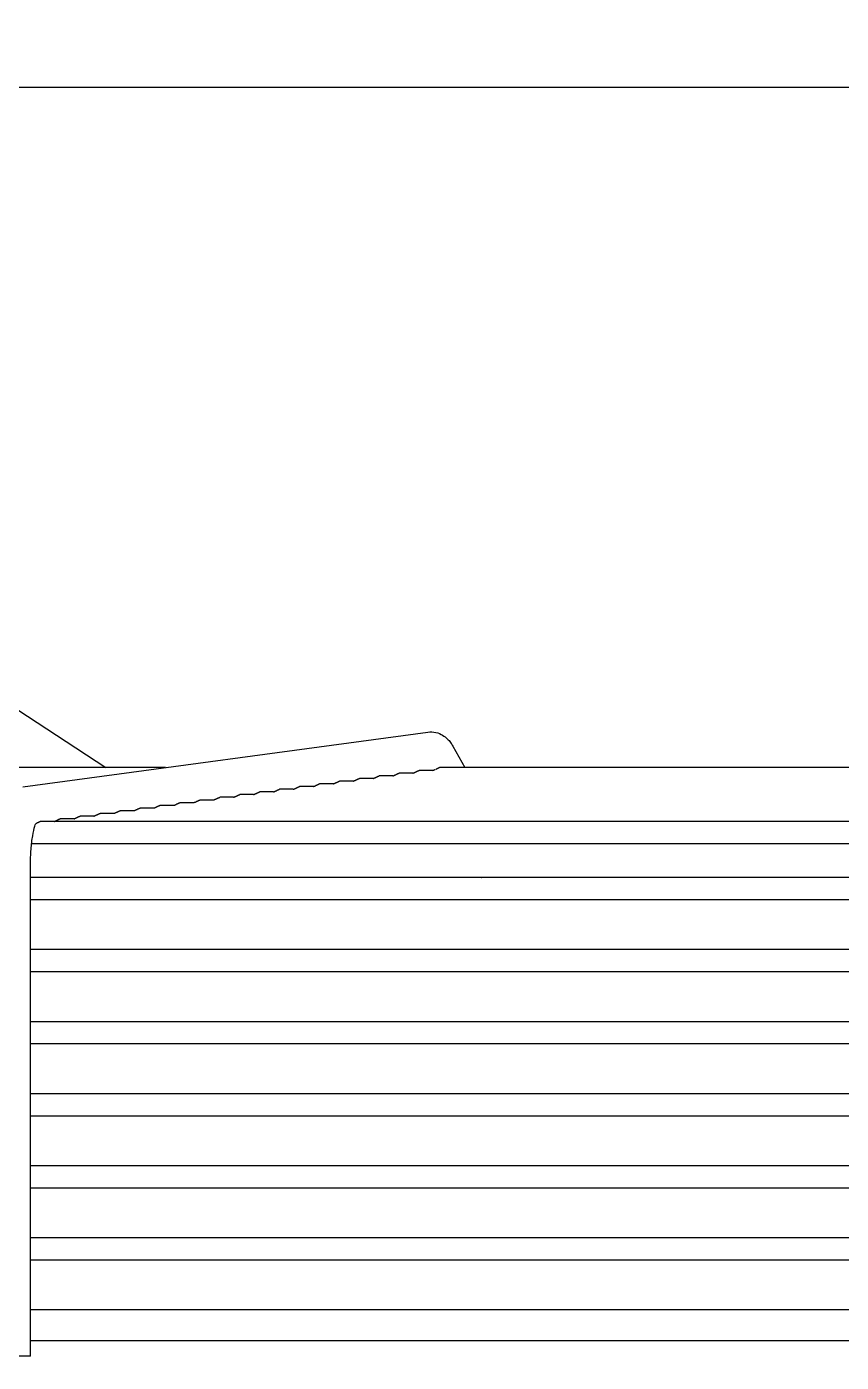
# Model space of a CAD drawing. Header units: millimetres. Extents: x 16200 to 32328, y 19251 to 29476.
# Drawn here: x 16544.98 to 16549.08, y 19604.17 to 19610.88 of the extents above; entities that cross this region are included whole.
import ezdxf

# ---------------------------------------------------------------- set-up
doc = ezdxf.new("R2010")
doc.units = ezdxf.units.MM
doc.header["$LTSCALE"] = 5
doc.layers.add('UNIT', color=6, linetype='Continuous')
doc.styles.add('SUBMITTAL', font='romans.shx', dxfattribs={"width": 0.75})
doc.dimstyles.new('SUBMITTAL', dxfattribs={"dimtxt": 0.09375, "dimasz": 0.09375, "dimexe": 0.03125, "dimexo": 0.0625, "dimgap": 0.0625, "dimtad": 0, "dimdec": 4, "dimzin": 4, "dimdsep": 46, "dimlunit": 4, "dimtxsty": 'SUBMITTAL', "dimcen": 0.09375, "dimclre": 6, "dimadec": 0, "dimazin": 0, "dimtfac": 1, "dimtdec": 0, "dimtofl": 0, "dimtmove": 0, "dimatfit": 3, "dimfxl": 0, "dimfrac": 2, "dimtolj": 1, "dimtzin": 4, "dimarcsym": 0})

msp = doc.modelspace()

# ---------------------------------------------------------------- linework, layer by layer
at = {"layer": 'UNIT'}
for p, q in [((16544.0197, 19610.5774), (16554.099, 19610.5774)), ((16544.4444, 19607.7721), (16545.3813, 19607.1581)), ((16544.9646, 19607.0615), (16547, 19607.3361)), ((16547.1249, 19607.2662), (16547.1849, 19607.1581)), ((16545.6807, 19607.1581), (16544.1751, 19607.1581)), ((16546.9246, 19607.1299), (16546.856, 19607.1299)), ((16547.0246, 19607.1434), (16546.9562, 19607.1434)), ((16551.0606, 19607.1581), (16547.0581, 19607.1581)), ((16546.4237, 19607.0624), (16546.3548, 19607.0624)), ((16546.5239, 19607.0759), (16546.4551, 19607.0759)), ((16546.6241, 19607.0894), (16546.5553, 19607.0894)), ((16546.7242, 19607.1029), (16546.6555, 19607.1029)), ((16546.8244, 19607.1164), (16546.7557, 19607.1164)), ((16545.9228, 19606.9949), (16545.8537, 19606.9949)), ((16546.023, 19607.0084), (16545.9539, 19607.0084)), ((16546.1231, 19607.0219), (16546.0542, 19607.0219)), ((16546.2233, 19607.0354), (16546.1544, 19607.0354)), ((16546.3235, 19607.0489), (16546.2546, 19607.0489)), ((16545.4219, 19606.9274), (16545.3526, 19606.9274)), ((16545.522, 19606.9409), (16545.4528, 19606.9409)), ((16545.6222, 19606.9544), (16545.553, 19606.9544)), ((16545.7224, 19606.9679), (16545.6533, 19606.9679)), ((16545.8226, 19606.9814), (16545.7535, 19606.9814)), ((16553.0668, 19606.8869), (16545.0519, 19606.8869)), ((16545.2215, 19606.9004), (16545.1521, 19606.9004)), ((16545.3217, 19606.9139), (16545.2524, 19606.9139)), ((16545.0083, 19606.7767), (16553.1105, 19606.7767)), ((16545.0024, 19604.1995), (16545.0024, 19606.6689)), ((16553.1163, 19606.605), (16545.0024, 19606.605)), ((16545.0314, 19606.6064), (16545.0335, 19606.605)), ((16545.781, 19606.6064), (16545.781, 19606.605)), ((16545.0024, 19606.4948), (16553.1163, 19606.4948)), ((16553.1163, 19606.2428), (16545.0024, 19606.2428)), ((16545.0024, 19606.1326), (16553.1163, 19606.1326)), ((16553.1163, 19605.8806), (16545.0024, 19605.8806)), ((16545.0024, 19605.7704), (16553.1163, 19605.7704)), ((16553.1163, 19605.5184), (16545.0024, 19605.5184)), ((16545.0024, 19605.4081), (16553.1163, 19605.4081)), ((16553.1163, 19605.1562), (16545.0024, 19605.1562)), ((16545.0024, 19605.0459), (16553.1163, 19605.0459)), ((16553.1163, 19604.794), (16545.0024, 19604.794)), ((16545.0024, 19604.6837), (16553.1163, 19604.6837)), ((16553.1163, 19604.4318), (16545.0024, 19604.4318)), ((16545.0024, 19604.2782), (16553.1163, 19604.2782)), ((16545.0024, 19604.1995), (16544.8056, 19604.1995))]:
    msp.add_line(p, q, dxfattribs=at)
for start_param, end_param in [(0.23649, 0.259134), (1.752338, 1.774981)]:
    msp.add_ellipse((16547.343, 19606.6705), major_axis=(-0.0861, -0.0478), ratio=0.875426, start_param=start_param, end_param=end_param, dxfattribs=at)
for points, knots in [([(16547, 19607.3361), (16547.0133, 19607.3379), (16547.0274, 19607.3372), (16547.053, 19607.3314), (16547.0645, 19607.3265), (16547.0835, 19607.3152), (16547.0911, 19607.3089), (16547.1039, 19607.2964), (16547.109, 19607.2903), (16547.1178, 19607.2782), (16547.1215, 19607.2722), (16547.1248, 19607.2663), (16547.1249, 19607.2662), (16547.1249, 19607.2662)], [3.1066861, 3.1066861, 3.1066861, 3.1066861, 3.1999885, 3.1999885, 3.2942363, 3.2942363, 3.388484, 3.388484, 3.4827318, 3.4827318, 3.5769796, 3.5769796, 3.577925, 3.577925, 3.577925, 3.577925]), ([(16546.8244, 19607.1164), (16546.8257, 19607.1168), (16546.827, 19607.1173), (16546.8281, 19607.1178), (16546.8294, 19607.1183), (16546.8307, 19607.1188), (16546.8318, 19607.1193), (16546.833, 19607.1198), (16546.8341, 19607.1203), (16546.8352, 19607.1207), (16546.8363, 19607.1212), (16546.8373, 19607.1217), (16546.8383, 19607.1222), (16546.8393, 19607.1226), (16546.8402, 19607.1231), (16546.8411, 19607.1235), (16546.842, 19607.1239), (16546.8429, 19607.1244), (16546.8437, 19607.1248), (16546.8445, 19607.1252), (16546.8452, 19607.1255), (16546.846, 19607.1259), (16546.8467, 19607.1262), (16546.8474, 19607.1266), (16546.848, 19607.1269), (16546.8487, 19607.1272), (16546.8493, 19607.1275), (16546.8499, 19607.1278), (16546.8505, 19607.128), (16546.851, 19607.1283), (16546.8515, 19607.1285), (16546.852, 19607.1287), (16546.8525, 19607.1289), (16546.8529, 19607.1291), (16546.8534, 19607.1292), (16546.8538, 19607.1294), (16546.8541, 19607.1295), (16546.8545, 19607.1296), (16546.8548, 19607.1297), (16546.8551, 19607.1298), (16546.8554, 19607.1298), (16546.8556, 19607.1298), (16546.8559, 19607.1299), (16546.8559, 19607.1299), (16546.8559, 19607.1299), (16546.856, 19607.1299)], [0.1723275, 0.1723275, 0.1723275, 0.1723275, 0.195122, 0.195122, 0.195122, 0.2195122, 0.2195122, 0.2195122, 0.2439024, 0.2439024, 0.2439024, 0.2682927, 0.2682927, 0.2682927, 0.2926829, 0.2926829, 0.2926829, 0.3170732, 0.3170732, 0.3170732, 0.3414634, 0.3414634, 0.3414634, 0.3658537, 0.3658537, 0.3658537, 0.3902439, 0.3902439, 0.3902439, 0.4146341, 0.4146341, 0.4146341, 0.4390244, 0.4390244, 0.4390244, 0.4634146, 0.4634146, 0.4634146, 0.4878049, 0.4878049, 0.4878049, 0.5121951, 0.5121951, 0.5121951, 0.5157454, 0.5157454, 0.5157454, 0.5157454]), ([(16546.9246, 19607.1299), (16546.9259, 19607.1303), (16546.9272, 19607.1308), (16546.9284, 19607.1313), (16546.9297, 19607.1318), (16546.9309, 19607.1323), (16546.9321, 19607.1328), (16546.9332, 19607.1333), (16546.9344, 19607.1338), (16546.9354, 19607.1343), (16546.9365, 19607.1347), (16546.9376, 19607.1352), (16546.9385, 19607.1357), (16546.9395, 19607.1361), (16546.9405, 19607.1366), (16546.9413, 19607.137), (16546.9422, 19607.1374), (16546.9431, 19607.1379), (16546.9439, 19607.1383), (16546.9447, 19607.1387), (16546.9455, 19607.139), (16546.9462, 19607.1394), (16546.9469, 19607.1397), (16546.9476, 19607.1401), (16546.9483, 19607.1404), (16546.9489, 19607.1407), (16546.9495, 19607.141), (16546.9501, 19607.1413), (16546.9507, 19607.1415), (16546.9512, 19607.1418), (16546.9517, 19607.142), (16546.9522, 19607.1422), (16546.9527, 19607.1424), (16546.9531, 19607.1426), (16546.9536, 19607.1427), (16546.954, 19607.1429), (16546.9543, 19607.143), (16546.9547, 19607.1431), (16546.955, 19607.1432), (16546.9553, 19607.1432), (16546.9556, 19607.1433), (16546.9559, 19607.1433), (16546.9561, 19607.1434), (16546.9561, 19607.1434), (16546.9562, 19607.1434), (16546.9562, 19607.1434)], [0.1719755, 0.1719755, 0.1719755, 0.1719755, 0.195122, 0.195122, 0.195122, 0.2195122, 0.2195122, 0.2195122, 0.2439024, 0.2439024, 0.2439024, 0.2682927, 0.2682927, 0.2682927, 0.2926829, 0.2926829, 0.2926829, 0.3170732, 0.3170732, 0.3170732, 0.3414634, 0.3414634, 0.3414634, 0.3658537, 0.3658537, 0.3658537, 0.3902439, 0.3902439, 0.3902439, 0.4146341, 0.4146341, 0.4146341, 0.4390244, 0.4390244, 0.4390244, 0.4634146, 0.4634146, 0.4634146, 0.4878049, 0.4878049, 0.4878049, 0.5121951, 0.5121951, 0.5121951, 0.5157586, 0.5157586, 0.5157586, 0.5157586]), ([(16547.0246, 19607.1434), (16547.0249, 19607.1435), (16547.0252, 19607.1436), (16547.0255, 19607.1437), (16547.0269, 19607.1442), (16547.0282, 19607.1447), (16547.0296, 19607.1453), (16547.0309, 19607.1458), (16547.0321, 19607.1463), (16547.0333, 19607.1469), (16547.0345, 19607.1474), (16547.0357, 19607.1479), (16547.0368, 19607.1484)], [0.16559879, 0.16559879, 0.16559879, 0.16559879, 0.17073171, 0.17073171, 0.17073171, 0.19512195, 0.19512195, 0.19512195, 0.2195122, 0.2195122, 0.2195122, 0.24390244, 0.24390244, 0.24390244, 0.24390244]), ([(16547.04, 19607.15), (16547.041, 19607.1504), (16547.0419, 19607.1509), (16547.0428, 19607.1514), (16547.0438, 19607.1518), (16547.0446, 19607.1523), (16547.0455, 19607.1527), (16547.0463, 19607.1531), (16547.0471, 19607.1535), (16547.0478, 19607.1539), (16547.0486, 19607.1543), (16547.0493, 19607.1546), (16547.05, 19607.155), (16547.0506, 19607.1553), (16547.0513, 19607.1556), (16547.0518, 19607.1559), (16547.0524, 19607.1562), (16547.053, 19607.1564), (16547.0535, 19607.1567), (16547.054, 19607.1569), (16547.0545, 19607.1571), (16547.055, 19607.1573), (16547.0554, 19607.1575), (16547.0558, 19607.1576), (16547.0562, 19607.1577), (16547.0566, 19607.1579), (16547.0569, 19607.1579), (16547.0572, 19607.158), (16547.0575, 19607.1581), (16547.0578, 19607.1581), (16547.058, 19607.1581), (16547.058, 19607.1581), (16547.0581, 19607.1581), (16547.0581, 19607.1581)], [0.2682927, 0.2682927, 0.2682927, 0.2682927, 0.2926829, 0.2926829, 0.2926829, 0.3170732, 0.3170732, 0.3170732, 0.3414634, 0.3414634, 0.3414634, 0.3658537, 0.3658537, 0.3658537, 0.3902439, 0.3902439, 0.3902439, 0.4146341, 0.4146341, 0.4146341, 0.4390244, 0.4390244, 0.4390244, 0.4634146, 0.4634146, 0.4634146, 0.4878049, 0.4878049, 0.4878049, 0.5121951, 0.5121951, 0.5121951, 0.5152045, 0.5152045, 0.5152045, 0.5152045]), ([(16546.3235, 19607.0489), (16546.3247, 19607.0493), (16546.3258, 19607.0498), (16546.3269, 19607.0502), (16546.3282, 19607.0507), (16546.3295, 19607.0512), (16546.3306, 19607.0517), (16546.3318, 19607.0522), (16546.3329, 19607.0527), (16546.334, 19607.0532), (16546.3351, 19607.0537), (16546.3361, 19607.0542), (16546.3371, 19607.0546), (16546.3381, 19607.0551), (16546.3391, 19607.0555), (16546.34, 19607.056), (16546.3408, 19607.0564), (16546.3417, 19607.0568), (16546.3425, 19607.0572), (16546.3433, 19607.0576), (16546.3441, 19607.058), (16546.3448, 19607.0584), (16546.3456, 19607.0587), (16546.3462, 19607.0591), (16546.3469, 19607.0594), (16546.3476, 19607.0597), (16546.3482, 19607.06), (16546.3487, 19607.0603), (16546.3493, 19607.0605), (16546.3499, 19607.0608), (16546.3504, 19607.061), (16546.3509, 19607.0612), (16546.3514, 19607.0614), (16546.3518, 19607.0616), (16546.3522, 19607.0618), (16546.3526, 19607.0619), (16546.353, 19607.062), (16546.3534, 19607.0621), (16546.3537, 19607.0622), (16546.354, 19607.0623), (16546.3543, 19607.0623), (16546.3545, 19607.0624), (16546.3547, 19607.0624), (16546.3548, 19607.0624), (16546.3548, 19607.0624), (16546.3548, 19607.0624)], [0.1740907, 0.1740907, 0.1740907, 0.1740907, 0.195122, 0.195122, 0.195122, 0.2195122, 0.2195122, 0.2195122, 0.2439024, 0.2439024, 0.2439024, 0.2682927, 0.2682927, 0.2682927, 0.2926829, 0.2926829, 0.2926829, 0.3170732, 0.3170732, 0.3170732, 0.3414634, 0.3414634, 0.3414634, 0.3658537, 0.3658537, 0.3658537, 0.3902439, 0.3902439, 0.3902439, 0.4146341, 0.4146341, 0.4146341, 0.4390244, 0.4390244, 0.4390244, 0.4634146, 0.4634146, 0.4634146, 0.4878049, 0.4878049, 0.4878049, 0.5121951, 0.5121951, 0.5121951, 0.5156779, 0.5156779, 0.5156779, 0.5156779]), ([(16546.4237, 19607.0624), (16546.4249, 19607.0628), (16546.4261, 19607.0633), (16546.4272, 19607.0637), (16546.4285, 19607.0642), (16546.4297, 19607.0647), (16546.4309, 19607.0652), (16546.4321, 19607.0657), (16546.4332, 19607.0662), (16546.4343, 19607.0667), (16546.4353, 19607.0672), (16546.4364, 19607.0677), (16546.4374, 19607.0681), (16546.4383, 19607.0686), (16546.4393, 19607.0691), (16546.4402, 19607.0695), (16546.4411, 19607.0699), (16546.4419, 19607.0703), (16546.4427, 19607.0707), (16546.4436, 19607.0711), (16546.4443, 19607.0715), (16546.4451, 19607.0719), (16546.4458, 19607.0722), (16546.4465, 19607.0726), (16546.4471, 19607.0729), (16546.4478, 19607.0732), (16546.4484, 19607.0735), (16546.449, 19607.0738), (16546.4496, 19607.074), (16546.4501, 19607.0743), (16546.4506, 19607.0745), (16546.4511, 19607.0747), (16546.4516, 19607.0749), (16546.452, 19607.0751), (16546.4524, 19607.0752), (16546.4528, 19607.0754), (16546.4532, 19607.0755), (16546.4536, 19607.0756), (16546.4539, 19607.0757), (16546.4542, 19607.0758), (16546.4545, 19607.0758), (16546.4547, 19607.0759), (16546.455, 19607.0759), (16546.455, 19607.0759), (16546.455, 19607.0759), (16546.4551, 19607.0759)], [0.1737382, 0.1737382, 0.1737382, 0.1737382, 0.195122, 0.195122, 0.195122, 0.2195122, 0.2195122, 0.2195122, 0.2439024, 0.2439024, 0.2439024, 0.2682927, 0.2682927, 0.2682927, 0.2926829, 0.2926829, 0.2926829, 0.3170732, 0.3170732, 0.3170732, 0.3414634, 0.3414634, 0.3414634, 0.3658537, 0.3658537, 0.3658537, 0.3902439, 0.3902439, 0.3902439, 0.4146341, 0.4146341, 0.4146341, 0.4390244, 0.4390244, 0.4390244, 0.4634146, 0.4634146, 0.4634146, 0.4878049, 0.4878049, 0.4878049, 0.5121951, 0.5121951, 0.5121951, 0.5156915, 0.5156915, 0.5156915, 0.5156915]), ([(16546.5239, 19607.0759), (16546.5251, 19607.0763), (16546.5263, 19607.0768), (16546.5274, 19607.0772), (16546.5287, 19607.0777), (16546.5299, 19607.0782), (16546.5311, 19607.0787), (16546.5323, 19607.0792), (16546.5334, 19607.0797), (16546.5345, 19607.0802), (16546.5356, 19607.0807), (16546.5366, 19607.0812), (16546.5376, 19607.0816), (16546.5386, 19607.0821), (16546.5395, 19607.0826), (16546.5404, 19607.083), (16546.5413, 19607.0834), (16546.5422, 19607.0838), (16546.543, 19607.0842), (16546.5438, 19607.0846), (16546.5446, 19607.085), (16546.5453, 19607.0854), (16546.546, 19607.0857), (16546.5467, 19607.0861), (16546.5474, 19607.0864), (16546.548, 19607.0867), (16546.5486, 19607.087), (16546.5492, 19607.0873), (16546.5498, 19607.0875), (16546.5503, 19607.0878), (16546.5508, 19607.088), (16546.5513, 19607.0882), (16546.5518, 19607.0884), (16546.5522, 19607.0886), (16546.5527, 19607.0887), (16546.5531, 19607.0889), (16546.5534, 19607.089), (16546.5538, 19607.0891), (16546.5541, 19607.0892), (16546.5544, 19607.0893), (16546.5547, 19607.0893), (16546.555, 19607.0894), (16546.5552, 19607.0894), (16546.5552, 19607.0894), (16546.5553, 19607.0894), (16546.5553, 19607.0894)], [0.1733855, 0.1733855, 0.1733855, 0.1733855, 0.195122, 0.195122, 0.195122, 0.2195122, 0.2195122, 0.2195122, 0.2439024, 0.2439024, 0.2439024, 0.2682927, 0.2682927, 0.2682927, 0.2926829, 0.2926829, 0.2926829, 0.3170732, 0.3170732, 0.3170732, 0.3414634, 0.3414634, 0.3414634, 0.3658537, 0.3658537, 0.3658537, 0.3902439, 0.3902439, 0.3902439, 0.4146341, 0.4146341, 0.4146341, 0.4390244, 0.4390244, 0.4390244, 0.4634146, 0.4634146, 0.4634146, 0.4878049, 0.4878049, 0.4878049, 0.5121951, 0.5121951, 0.5121951, 0.5157051, 0.5157051, 0.5157051, 0.5157051]), ([(16546.6241, 19607.0894), (16546.6253, 19607.0898), (16546.6265, 19607.0903), (16546.6277, 19607.0907), (16546.6289, 19607.0912), (16546.6302, 19607.0917), (16546.6314, 19607.0922), (16546.6325, 19607.0927), (16546.6337, 19607.0932), (16546.6347, 19607.0937), (16546.6358, 19607.0942), (16546.6368, 19607.0947), (16546.6378, 19607.0952), (16546.6388, 19607.0956), (16546.6398, 19607.0961), (16546.6406, 19607.0965), (16546.6415, 19607.0969), (16546.6424, 19607.0974), (16546.6432, 19607.0978), (16546.644, 19607.0981), (16546.6448, 19607.0985), (16546.6455, 19607.0989), (16546.6462, 19607.0992), (16546.6469, 19607.0996), (16546.6476, 19607.0999), (16546.6482, 19607.1002), (16546.6489, 19607.1005), (16546.6494, 19607.1008), (16546.65, 19607.101), (16546.6506, 19607.1013), (16546.6511, 19607.1015), (16546.6516, 19607.1017), (16546.652, 19607.1019), (16546.6525, 19607.1021), (16546.6529, 19607.1022), (16546.6533, 19607.1024), (16546.6537, 19607.1025), (16546.654, 19607.1026), (16546.6544, 19607.1027), (16546.6546, 19607.1028), (16546.6549, 19607.1028), (16546.6552, 19607.1029), (16546.6554, 19607.1029), (16546.6554, 19607.1029), (16546.6555, 19607.1029), (16546.6555, 19607.1029)], [0.1730327, 0.1730327, 0.1730327, 0.1730327, 0.195122, 0.195122, 0.195122, 0.2195122, 0.2195122, 0.2195122, 0.2439024, 0.2439024, 0.2439024, 0.2682927, 0.2682927, 0.2682927, 0.2926829, 0.2926829, 0.2926829, 0.3170732, 0.3170732, 0.3170732, 0.3414634, 0.3414634, 0.3414634, 0.3658537, 0.3658537, 0.3658537, 0.3902439, 0.3902439, 0.3902439, 0.4146341, 0.4146341, 0.4146341, 0.4390244, 0.4390244, 0.4390244, 0.4634146, 0.4634146, 0.4634146, 0.4878049, 0.4878049, 0.4878049, 0.5121951, 0.5121951, 0.5121951, 0.5157186, 0.5157186, 0.5157186, 0.5157186]), ([(16546.7242, 19607.1029), (16546.7255, 19607.1033), (16546.7267, 19607.1038), (16546.7279, 19607.1042), (16546.7292, 19607.1048), (16546.7304, 19607.1053), (16546.7316, 19607.1058), (16546.7328, 19607.1063), (16546.7339, 19607.1068), (16546.735, 19607.1072), (16546.7361, 19607.1077), (16546.7371, 19607.1082), (16546.7381, 19607.1087), (16546.7391, 19607.1091), (16546.74, 19607.1096), (16546.7409, 19607.11), (16546.7418, 19607.1104), (16546.7426, 19607.1109), (16546.7434, 19607.1113), (16546.7442, 19607.1117), (16546.745, 19607.112), (16546.7457, 19607.1124), (16546.7465, 19607.1127), (16546.7472, 19607.1131), (16546.7478, 19607.1134), (16546.7485, 19607.1137), (16546.7491, 19607.114), (16546.7497, 19607.1143), (16546.7502, 19607.1145), (16546.7508, 19607.1148), (16546.7513, 19607.115), (16546.7518, 19607.1152), (16546.7523, 19607.1154), (16546.7527, 19607.1156), (16546.7531, 19607.1157), (16546.7535, 19607.1159), (16546.7539, 19607.116), (16546.7543, 19607.1161), (16546.7546, 19607.1162), (16546.7549, 19607.1163), (16546.7552, 19607.1163), (16546.7554, 19607.1164), (16546.7556, 19607.1164), (16546.7557, 19607.1164), (16546.7557, 19607.1164), (16546.7557, 19607.1164)], [0.17268, 0.17268, 0.17268, 0.17268, 0.195122, 0.195122, 0.195122, 0.2195122, 0.2195122, 0.2195122, 0.2439024, 0.2439024, 0.2439024, 0.2682927, 0.2682927, 0.2682927, 0.2926829, 0.2926829, 0.2926829, 0.3170732, 0.3170732, 0.3170732, 0.3414634, 0.3414634, 0.3414634, 0.3658537, 0.3658537, 0.3658537, 0.3902439, 0.3902439, 0.3902439, 0.4146341, 0.4146341, 0.4146341, 0.4390244, 0.4390244, 0.4390244, 0.4634146, 0.4634146, 0.4634146, 0.4878049, 0.4878049, 0.4878049, 0.5121951, 0.5121951, 0.5121951, 0.515732, 0.515732, 0.515732, 0.515732]), ([(16545.8226, 19606.9814), (16545.8237, 19606.9818), (16545.8247, 19606.9822), (16545.8257, 19606.9826), (16545.827, 19606.9831), (16545.8283, 19606.9836), (16545.8294, 19606.9841), (16545.8306, 19606.9847), (16545.8318, 19606.9852), (16545.8328, 19606.9856), (16545.8339, 19606.9861), (16545.835, 19606.9866), (16545.836, 19606.9871), (16545.8369, 19606.9876), (16545.8379, 19606.988), (16545.8388, 19606.9885), (16545.8397, 19606.9889), (16545.8405, 19606.9893), (16545.8414, 19606.9897), (16545.8422, 19606.9901), (16545.8429, 19606.9905), (16545.8437, 19606.9909), (16545.8444, 19606.9912), (16545.8451, 19606.9916), (16545.8458, 19606.9919), (16545.8464, 19606.9922), (16545.847, 19606.9925), (16545.8476, 19606.9928), (16545.8482, 19606.993), (16545.8487, 19606.9933), (16545.8492, 19606.9935), (16545.8497, 19606.9937), (16545.8502, 19606.9939), (16545.8507, 19606.9941), (16545.8511, 19606.9943), (16545.8515, 19606.9944), (16545.8519, 19606.9945), (16545.8522, 19606.9946), (16545.8526, 19606.9947), (16545.8528, 19606.9948), (16545.8531, 19606.9949), (16545.8534, 19606.9949), (16545.8536, 19606.9949), (16545.8537, 19606.9949), (16545.8537, 19606.9949), (16545.8537, 19606.9949)], [0.1758462, 0.1758462, 0.1758462, 0.1758462, 0.195122, 0.195122, 0.195122, 0.2195122, 0.2195122, 0.2195122, 0.2439024, 0.2439024, 0.2439024, 0.2682927, 0.2682927, 0.2682927, 0.2926829, 0.2926829, 0.2926829, 0.3170732, 0.3170732, 0.3170732, 0.3414634, 0.3414634, 0.3414634, 0.3658537, 0.3658537, 0.3658537, 0.3902439, 0.3902439, 0.3902439, 0.4146341, 0.4146341, 0.4146341, 0.4390244, 0.4390244, 0.4390244, 0.4634146, 0.4634146, 0.4634146, 0.4878049, 0.4878049, 0.4878049, 0.5121951, 0.5121951, 0.5121951, 0.5156093, 0.5156093, 0.5156093, 0.5156093]), ([(16545.9228, 19606.9949), (16545.9239, 19606.9953), (16545.9249, 19606.9957), (16545.926, 19606.9961), (16545.9273, 19606.9966), (16545.9285, 19606.9972), (16545.9297, 19606.9977), (16545.9309, 19606.9982), (16545.932, 19606.9987), (16545.9331, 19606.9992), (16545.9342, 19606.9996), (16545.9352, 19607.0001), (16545.9362, 19607.0006), (16545.9372, 19607.0011), (16545.9381, 19607.0015), (16545.939, 19607.002), (16545.9399, 19607.0024), (16545.9408, 19607.0028), (16545.9416, 19607.0032), (16545.9424, 19607.0036), (16545.9432, 19607.004), (16545.9439, 19607.0044), (16545.9446, 19607.0047), (16545.9453, 19607.0051), (16545.946, 19607.0054), (16545.9466, 19607.0057), (16545.9473, 19607.006), (16545.9478, 19607.0063), (16545.9484, 19607.0065), (16545.949, 19607.0068), (16545.9495, 19607.007), (16545.95, 19607.0072), (16545.9504, 19607.0074), (16545.9509, 19607.0076), (16545.9513, 19607.0078), (16545.9517, 19607.0079), (16545.9521, 19607.008), (16545.9525, 19607.0081), (16545.9528, 19607.0082), (16545.9531, 19607.0083), (16545.9534, 19607.0084), (16545.9536, 19607.0084), (16545.9538, 19607.0084), (16545.9539, 19607.0084), (16545.9539, 19607.0084), (16545.9539, 19607.0084)], [0.1754963, 0.1754963, 0.1754963, 0.1754963, 0.195122, 0.195122, 0.195122, 0.2195122, 0.2195122, 0.2195122, 0.2439024, 0.2439024, 0.2439024, 0.2682927, 0.2682927, 0.2682927, 0.2926829, 0.2926829, 0.2926829, 0.3170732, 0.3170732, 0.3170732, 0.3414634, 0.3414634, 0.3414634, 0.3658537, 0.3658537, 0.3658537, 0.3902439, 0.3902439, 0.3902439, 0.4146341, 0.4146341, 0.4146341, 0.4390244, 0.4390244, 0.4390244, 0.4634146, 0.4634146, 0.4634146, 0.4878049, 0.4878049, 0.4878049, 0.5121951, 0.5121951, 0.5121951, 0.5156231, 0.5156231, 0.5156231, 0.5156231]), ([(16546.023, 19607.0084), (16546.0241, 19607.0088), (16546.0252, 19607.0092), (16546.0262, 19607.0096), (16546.0275, 19607.0102), (16546.0287, 19607.0107), (16546.0299, 19607.0112), (16546.0311, 19607.0117), (16546.0322, 19607.0122), (16546.0333, 19607.0127), (16546.0344, 19607.0132), (16546.0354, 19607.0136), (16546.0364, 19607.0141), (16546.0374, 19607.0146), (16546.0384, 19607.015), (16546.0392, 19607.0155), (16546.0401, 19607.0159), (16546.041, 19607.0163), (16546.0418, 19607.0167), (16546.0426, 19607.0171), (16546.0434, 19607.0175), (16546.0441, 19607.0179), (16546.0449, 19607.0182), (16546.0456, 19607.0186), (16546.0462, 19607.0189), (16546.0469, 19607.0192), (16546.0475, 19607.0195), (16546.0481, 19607.0198), (16546.0486, 19607.02), (16546.0492, 19607.0203), (16546.0497, 19607.0205), (16546.0502, 19607.0207), (16546.0507, 19607.0209), (16546.0511, 19607.0211), (16546.0515, 19607.0213), (16546.0519, 19607.0214), (16546.0523, 19607.0215), (16546.0527, 19607.0216), (16546.053, 19607.0217), (16546.0533, 19607.0218), (16546.0536, 19607.0218), (16546.0539, 19607.0219), (16546.0541, 19607.0219), (16546.0541, 19607.0219), (16546.0541, 19607.0219), (16546.0542, 19607.0219)], [0.1751457, 0.1751457, 0.1751457, 0.1751457, 0.195122, 0.195122, 0.195122, 0.2195122, 0.2195122, 0.2195122, 0.2439024, 0.2439024, 0.2439024, 0.2682927, 0.2682927, 0.2682927, 0.2926829, 0.2926829, 0.2926829, 0.3170732, 0.3170732, 0.3170732, 0.3414634, 0.3414634, 0.3414634, 0.3658537, 0.3658537, 0.3658537, 0.3902439, 0.3902439, 0.3902439, 0.4146341, 0.4146341, 0.4146341, 0.4390244, 0.4390244, 0.4390244, 0.4634146, 0.4634146, 0.4634146, 0.4878049, 0.4878049, 0.4878049, 0.5121951, 0.5121951, 0.5121951, 0.5156368, 0.5156368, 0.5156368, 0.5156368]), ([(16546.1231, 19607.0219), (16546.1243, 19607.0223), (16546.1254, 19607.0227), (16546.1265, 19607.0232), (16546.1277, 19607.0237), (16546.129, 19607.0242), (16546.1302, 19607.0247), (16546.1313, 19607.0252), (16546.1325, 19607.0257), (16546.1336, 19607.0262), (16546.1346, 19607.0267), (16546.1357, 19607.0271), (16546.1367, 19607.0276), (16546.1376, 19607.0281), (16546.1386, 19607.0285), (16546.1395, 19607.029), (16546.1404, 19607.0294), (16546.1412, 19607.0298), (16546.142, 19607.0302), (16546.1429, 19607.0306), (16546.1436, 19607.031), (16546.1444, 19607.0314), (16546.1451, 19607.0317), (16546.1458, 19607.0321), (16546.1464, 19607.0324), (16546.1471, 19607.0327), (16546.1477, 19607.033), (16546.1483, 19607.0333), (16546.1489, 19607.0335), (16546.1494, 19607.0338), (16546.1499, 19607.034), (16546.1504, 19607.0342), (16546.1509, 19607.0344), (16546.1513, 19607.0346), (16546.1518, 19607.0348), (16546.1522, 19607.0349), (16546.1525, 19607.035), (16546.1529, 19607.0351), (16546.1532, 19607.0352), (16546.1535, 19607.0353), (16546.1538, 19607.0353), (16546.1541, 19607.0354), (16546.1543, 19607.0354), (16546.1543, 19607.0354), (16546.1544, 19607.0354), (16546.1544, 19607.0354)], [0.1747945, 0.1747945, 0.1747945, 0.1747945, 0.195122, 0.195122, 0.195122, 0.2195122, 0.2195122, 0.2195122, 0.2439024, 0.2439024, 0.2439024, 0.2682927, 0.2682927, 0.2682927, 0.2926829, 0.2926829, 0.2926829, 0.3170732, 0.3170732, 0.3170732, 0.3414634, 0.3414634, 0.3414634, 0.3658537, 0.3658537, 0.3658537, 0.3902439, 0.3902439, 0.3902439, 0.4146341, 0.4146341, 0.4146341, 0.4390244, 0.4390244, 0.4390244, 0.4634146, 0.4634146, 0.4634146, 0.4878049, 0.4878049, 0.4878049, 0.5121951, 0.5121951, 0.5121951, 0.5156505, 0.5156505, 0.5156505, 0.5156505]), ([(16546.2233, 19607.0354), (16546.2245, 19607.0358), (16546.2256, 19607.0362), (16546.2267, 19607.0367), (16546.228, 19607.0372), (16546.2292, 19607.0377), (16546.2304, 19607.0382), (16546.2316, 19607.0387), (16546.2327, 19607.0392), (16546.2338, 19607.0397), (16546.2349, 19607.0402), (16546.2359, 19607.0407), (16546.2369, 19607.0411), (16546.2379, 19607.0416), (16546.2388, 19607.042), (16546.2397, 19607.0425), (16546.2406, 19607.0429), (16546.2415, 19607.0433), (16546.2423, 19607.0437), (16546.2431, 19607.0441), (16546.2439, 19607.0445), (16546.2446, 19607.0449), (16546.2453, 19607.0452), (16546.246, 19607.0456), (16546.2467, 19607.0459), (16546.2473, 19607.0462), (16546.2479, 19607.0465), (16546.2485, 19607.0468), (16546.2491, 19607.047), (16546.2496, 19607.0473), (16546.2501, 19607.0475), (16546.2507, 19607.0477), (16546.2511, 19607.0479), (16546.2516, 19607.0481), (16546.252, 19607.0483), (16546.2524, 19607.0484), (16546.2528, 19607.0485), (16546.2531, 19607.0486), (16546.2535, 19607.0487), (16546.2537, 19607.0488), (16546.254, 19607.0488), (16546.2543, 19607.0489), (16546.2545, 19607.0489), (16546.2546, 19607.0489), (16546.2546, 19607.0489), (16546.2546, 19607.0489)], [0.1744428, 0.1744428, 0.1744428, 0.1744428, 0.195122, 0.195122, 0.195122, 0.2195122, 0.2195122, 0.2195122, 0.2439024, 0.2439024, 0.2439024, 0.2682927, 0.2682927, 0.2682927, 0.2926829, 0.2926829, 0.2926829, 0.3170732, 0.3170732, 0.3170732, 0.3414634, 0.3414634, 0.3414634, 0.3658537, 0.3658537, 0.3658537, 0.3902439, 0.3902439, 0.3902439, 0.4146341, 0.4146341, 0.4146341, 0.4390244, 0.4390244, 0.4390244, 0.4634146, 0.4634146, 0.4634146, 0.4878049, 0.4878049, 0.4878049, 0.5121951, 0.5121951, 0.5121951, 0.5156642, 0.5156642, 0.5156642, 0.5156642]), ([(16545.3217, 19606.9139), (16545.3226, 19606.9143), (16545.3236, 19606.9147), (16545.3245, 19606.915), (16545.3258, 19606.9156), (16545.3271, 19606.9161), (16545.3283, 19606.9166), (16545.3294, 19606.9171), (16545.3306, 19606.9176), (16545.3317, 19606.9181), (16545.3327, 19606.9186), (16545.3338, 19606.9191), (16545.3348, 19606.9196), (16545.3358, 19606.92), (16545.3367, 19606.9205), (16545.3376, 19606.9209), (16545.3385, 19606.9214), (16545.3394, 19606.9218), (16545.3402, 19606.9222), (16545.341, 19606.9226), (16545.3418, 19606.923), (16545.3425, 19606.9234), (16545.3432, 19606.9237), (16545.3439, 19606.9241), (16545.3446, 19606.9244), (16545.3453, 19606.9247), (16545.3459, 19606.925), (16545.3465, 19606.9253), (16545.347, 19606.9256), (16545.3476, 19606.9258), (16545.3481, 19606.926), (16545.3486, 19606.9262), (16545.3491, 19606.9264), (16545.3495, 19606.9266), (16545.35, 19606.9268), (16545.3504, 19606.9269), (16545.3507, 19606.927), (16545.3511, 19606.9272), (16545.3514, 19606.9273), (16545.3517, 19606.9273), (16545.352, 19606.9274), (16545.3523, 19606.9274), (16545.3525, 19606.9274), (16545.3525, 19606.9274), (16545.3526, 19606.9274), (16545.3526, 19606.9274)], [0.1775844, 0.1775844, 0.1775844, 0.1775844, 0.195122, 0.195122, 0.195122, 0.2195122, 0.2195122, 0.2195122, 0.2439024, 0.2439024, 0.2439024, 0.2682927, 0.2682927, 0.2682927, 0.2926829, 0.2926829, 0.2926829, 0.3170732, 0.3170732, 0.3170732, 0.3414634, 0.3414634, 0.3414634, 0.3658537, 0.3658537, 0.3658537, 0.3902439, 0.3902439, 0.3902439, 0.4146341, 0.4146341, 0.4146341, 0.4390244, 0.4390244, 0.4390244, 0.4634146, 0.4634146, 0.4634146, 0.4878049, 0.4878049, 0.4878049, 0.5121951, 0.5121951, 0.5121951, 0.5155404, 0.5155404, 0.5155404, 0.5155404]), ([(16545.4219, 19606.9274), (16545.4229, 19606.9278), (16545.4238, 19606.9282), (16545.4248, 19606.9286), (16545.4261, 19606.9291), (16545.4273, 19606.9296), (16545.4285, 19606.9301), (16545.4297, 19606.9306), (16545.4308, 19606.9311), (16545.4319, 19606.9316), (16545.433, 19606.9321), (16545.434, 19606.9326), (16545.435, 19606.9331), (16545.436, 19606.9335), (16545.4369, 19606.934), (16545.4378, 19606.9344), (16545.4387, 19606.9349), (16545.4396, 19606.9353), (16545.4404, 19606.9357), (16545.4412, 19606.9361), (16545.442, 19606.9365), (16545.4427, 19606.9369), (16545.4435, 19606.9372), (16545.4442, 19606.9376), (16545.4448, 19606.9379), (16545.4455, 19606.9382), (16545.4461, 19606.9385), (16545.4467, 19606.9388), (16545.4473, 19606.9391), (16545.4478, 19606.9393), (16545.4483, 19606.9395), (16545.4488, 19606.9397), (16545.4493, 19606.9399), (16545.4497, 19606.9401), (16545.4502, 19606.9403), (16545.4506, 19606.9404), (16545.451, 19606.9405), (16545.4513, 19606.9407), (16545.4517, 19606.9407), (16545.452, 19606.9408), (16545.4522, 19606.9409), (16545.4525, 19606.9409), (16545.4527, 19606.9409), (16545.4528, 19606.9409), (16545.4528, 19606.9409), (16545.4528, 19606.9409)], [0.1772384, 0.1772384, 0.1772384, 0.1772384, 0.195122, 0.195122, 0.195122, 0.2195122, 0.2195122, 0.2195122, 0.2439024, 0.2439024, 0.2439024, 0.2682927, 0.2682927, 0.2682927, 0.2926829, 0.2926829, 0.2926829, 0.3170732, 0.3170732, 0.3170732, 0.3414634, 0.3414634, 0.3414634, 0.3658537, 0.3658537, 0.3658537, 0.3902439, 0.3902439, 0.3902439, 0.4146341, 0.4146341, 0.4146341, 0.4390244, 0.4390244, 0.4390244, 0.4634146, 0.4634146, 0.4634146, 0.4878049, 0.4878049, 0.4878049, 0.5121951, 0.5121951, 0.5121951, 0.5155542, 0.5155542, 0.5155542, 0.5155542]), ([(16545.522, 19606.9409), (16545.5231, 19606.9413), (16545.5241, 19606.9417), (16545.525, 19606.9421), (16545.5263, 19606.9426), (16545.5275, 19606.9431), (16545.5287, 19606.9436), (16545.5299, 19606.9441), (16545.531, 19606.9446), (16545.5321, 19606.9451), (16545.5332, 19606.9456), (16545.5343, 19606.9461), (16545.5352, 19606.9466), (16545.5362, 19606.947), (16545.5372, 19606.9475), (16545.5381, 19606.9479), (16545.539, 19606.9484), (16545.5398, 19606.9488), (16545.5407, 19606.9492), (16545.5415, 19606.9496), (16545.5422, 19606.95), (16545.543, 19606.9504), (16545.5437, 19606.9507), (16545.5444, 19606.9511), (16545.5451, 19606.9514), (16545.5457, 19606.9517), (16545.5463, 19606.952), (16545.5469, 19606.9523), (16545.5475, 19606.9526), (16545.548, 19606.9528), (16545.5486, 19606.953), (16545.5491, 19606.9532), (16545.5495, 19606.9534), (16545.55, 19606.9536), (16545.5504, 19606.9538), (16545.5508, 19606.9539), (16545.5512, 19606.954), (16545.5516, 19606.9542), (16545.5519, 19606.9542), (16545.5522, 19606.9543), (16545.5525, 19606.9544), (16545.5527, 19606.9544), (16545.553, 19606.9544), (16545.553, 19606.9544), (16545.553, 19606.9544), (16545.553, 19606.9544)], [0.1768915, 0.1768915, 0.1768915, 0.1768915, 0.195122, 0.195122, 0.195122, 0.2195122, 0.2195122, 0.2195122, 0.2439024, 0.2439024, 0.2439024, 0.2682927, 0.2682927, 0.2682927, 0.2926829, 0.2926829, 0.2926829, 0.3170732, 0.3170732, 0.3170732, 0.3414634, 0.3414634, 0.3414634, 0.3658537, 0.3658537, 0.3658537, 0.3902439, 0.3902439, 0.3902439, 0.4146341, 0.4146341, 0.4146341, 0.4390244, 0.4390244, 0.4390244, 0.4634146, 0.4634146, 0.4634146, 0.4878049, 0.4878049, 0.4878049, 0.5121951, 0.5121951, 0.5121951, 0.515568, 0.515568, 0.515568, 0.515568]), ([(16545.6222, 19606.9544), (16545.6233, 19606.9548), (16545.6243, 19606.9552), (16545.6253, 19606.9556), (16545.6265, 19606.9561), (16545.6278, 19606.9566), (16545.629, 19606.9571), (16545.6302, 19606.9576), (16545.6313, 19606.9581), (16545.6324, 19606.9586), (16545.6335, 19606.9591), (16545.6345, 19606.9596), (16545.6355, 19606.9601), (16545.6365, 19606.9605), (16545.6374, 19606.961), (16545.6383, 19606.9614), (16545.6392, 19606.9619), (16545.6401, 19606.9623), (16545.6409, 19606.9627), (16545.6417, 19606.9631), (16545.6425, 19606.9635), (16545.6432, 19606.9639), (16545.6439, 19606.9642), (16545.6446, 19606.9646), (16545.6453, 19606.9649), (16545.6459, 19606.9652), (16545.6466, 19606.9655), (16545.6471, 19606.9658), (16545.6477, 19606.966), (16545.6483, 19606.9663), (16545.6488, 19606.9665), (16545.6493, 19606.9667), (16545.6498, 19606.9669), (16545.6502, 19606.9671), (16545.6506, 19606.9673), (16545.651, 19606.9674), (16545.6514, 19606.9675), (16545.6518, 19606.9677), (16545.6521, 19606.9677), (16545.6524, 19606.9678), (16545.6527, 19606.9679), (16545.653, 19606.9679), (16545.6532, 19606.9679), (16545.6532, 19606.9679), (16545.6532, 19606.9679), (16545.6533, 19606.9679)], [0.1765439, 0.1765439, 0.1765439, 0.1765439, 0.195122, 0.195122, 0.195122, 0.2195122, 0.2195122, 0.2195122, 0.2439024, 0.2439024, 0.2439024, 0.2682927, 0.2682927, 0.2682927, 0.2926829, 0.2926829, 0.2926829, 0.3170732, 0.3170732, 0.3170732, 0.3414634, 0.3414634, 0.3414634, 0.3658537, 0.3658537, 0.3658537, 0.3902439, 0.3902439, 0.3902439, 0.4146341, 0.4146341, 0.4146341, 0.4390244, 0.4390244, 0.4390244, 0.4634146, 0.4634146, 0.4634146, 0.4878049, 0.4878049, 0.4878049, 0.5121951, 0.5121951, 0.5121951, 0.5155818, 0.5155818, 0.5155818, 0.5155818]), ([(16545.7224, 19606.9679), (16545.7235, 19606.9683), (16545.7245, 19606.9687), (16545.7255, 19606.9691), (16545.7268, 19606.9696), (16545.728, 19606.9701), (16545.7292, 19606.9706), (16545.7304, 19606.9711), (16545.7315, 19606.9716), (16545.7326, 19606.9721), (16545.7337, 19606.9726), (16545.7347, 19606.9731), (16545.7357, 19606.9736), (16545.7367, 19606.9741), (16545.7377, 19606.9745), (16545.7385, 19606.975), (16545.7394, 19606.9754), (16545.7403, 19606.9758), (16545.7411, 19606.9762), (16545.7419, 19606.9766), (16545.7427, 19606.977), (16545.7434, 19606.9774), (16545.7442, 19606.9777), (16545.7449, 19606.9781), (16545.7455, 19606.9784), (16545.7462, 19606.9787), (16545.7468, 19606.979), (16545.7474, 19606.9793), (16545.748, 19606.9795), (16545.7485, 19606.9798), (16545.749, 19606.98), (16545.7495, 19606.9802), (16545.75, 19606.9804), (16545.7504, 19606.9806), (16545.7509, 19606.9808), (16545.7513, 19606.9809), (16545.7516, 19606.981), (16545.752, 19606.9811), (16545.7523, 19606.9812), (16545.7526, 19606.9813), (16545.7529, 19606.9814), (16545.7532, 19606.9814), (16545.7534, 19606.9814), (16545.7534, 19606.9814), (16545.7535, 19606.9814), (16545.7535, 19606.9814)], [0.1761954, 0.1761954, 0.1761954, 0.1761954, 0.195122, 0.195122, 0.195122, 0.2195122, 0.2195122, 0.2195122, 0.2439024, 0.2439024, 0.2439024, 0.2682927, 0.2682927, 0.2682927, 0.2926829, 0.2926829, 0.2926829, 0.3170732, 0.3170732, 0.3170732, 0.3414634, 0.3414634, 0.3414634, 0.3658537, 0.3658537, 0.3658537, 0.3902439, 0.3902439, 0.3902439, 0.4146341, 0.4146341, 0.4146341, 0.4390244, 0.4390244, 0.4390244, 0.4634146, 0.4634146, 0.4634146, 0.4878049, 0.4878049, 0.4878049, 0.5121951, 0.5121951, 0.5121951, 0.5155955, 0.5155955, 0.5155955, 0.5155955]), ([(16545.0024, 19606.6689), (16545.0024, 19606.6953), (16545.0034, 19606.7217), (16545.0073, 19606.7713), (16545.0102, 19606.7945), (16545.0169, 19606.8339), (16545.0207, 19606.8505), (16545.026, 19606.8684), (16545.0275, 19606.8729), (16545.0289, 19606.8767)], [1.5707963, 1.5707963, 1.5707963, 1.5707963, 1.8648194, 1.8648194, 2.1537199, 2.1537199, 2.4236626, 2.4236626, 2.5311599, 2.5311599, 2.5311599, 2.5311599]), ([(16545.0289, 19606.8766), (16545.0296, 19606.877), (16545.0303, 19606.8773), (16545.0309, 19606.8776), (16545.032, 19606.8781), (16545.0331, 19606.8786), (16545.0341, 19606.879), (16545.0351, 19606.8795), (16545.036, 19606.88), (16545.0369, 19606.8804), (16545.0378, 19606.8809), (16545.0387, 19606.8813), (16545.0395, 19606.8817), (16545.0403, 19606.8821), (16545.0411, 19606.8825), (16545.0418, 19606.8829), (16545.0426, 19606.8832), (16545.0433, 19606.8836), (16545.0439, 19606.8839), (16545.0446, 19606.8842), (16545.0452, 19606.8845), (16545.0458, 19606.8848), (16545.0464, 19606.8851), (16545.0469, 19606.8853), (16545.0474, 19606.8855), (16545.0479, 19606.8858), (16545.0484, 19606.886), (16545.0488, 19606.8861), (16545.0493, 19606.8863), (16545.0497, 19606.8864), (16545.0501, 19606.8866), (16545.0504, 19606.8867), (16545.0508, 19606.8868), (16545.0511, 19606.8868), (16545.0513, 19606.8869), (16545.0516, 19606.8869), (16545.0518, 19606.8869), (16545.0519, 19606.8869), (16545.0519, 19606.8869), (16545.0519, 19606.8869)], [0.2291588, 0.2291588, 0.2291588, 0.2291588, 0.2439024, 0.2439024, 0.2439024, 0.2682927, 0.2682927, 0.2682927, 0.2926829, 0.2926829, 0.2926829, 0.3170732, 0.3170732, 0.3170732, 0.3414634, 0.3414634, 0.3414634, 0.3658537, 0.3658537, 0.3658537, 0.3902439, 0.3902439, 0.3902439, 0.4146341, 0.4146341, 0.4146341, 0.4390244, 0.4390244, 0.4390244, 0.4634146, 0.4634146, 0.4634146, 0.4878049, 0.4878049, 0.4878049, 0.5121951, 0.5121951, 0.5121951, 0.5154991, 0.5154991, 0.5154991, 0.5154991]), ([(16545.1213, 19606.8869), (16545.1222, 19606.8873), (16545.1232, 19606.8876), (16545.124, 19606.888), (16545.1253, 19606.8885), (16545.1266, 19606.889), (16545.1278, 19606.8896), (16545.129, 19606.8901), (16545.1301, 19606.8906), (16545.1312, 19606.8911), (16545.1323, 19606.8916), (16545.1333, 19606.8921), (16545.1343, 19606.8925), (16545.1353, 19606.893), (16545.1362, 19606.8935), (16545.1371, 19606.8939), (16545.138, 19606.8944), (16545.1389, 19606.8948), (16545.1397, 19606.8952), (16545.1405, 19606.8956), (16545.1413, 19606.896), (16545.1421, 19606.8964), (16545.1428, 19606.8967), (16545.1435, 19606.8971), (16545.1441, 19606.8974), (16545.1448, 19606.8977), (16545.1454, 19606.898), (16545.146, 19606.8983), (16545.1466, 19606.8986), (16545.1471, 19606.8988), (16545.1476, 19606.899), (16545.1482, 19606.8993), (16545.1486, 19606.8995), (16545.1491, 19606.8996), (16545.1495, 19606.8998), (16545.1499, 19606.8999), (16545.1503, 19606.9001), (16545.1506, 19606.9002), (16545.151, 19606.9003), (16545.1513, 19606.9003), (16545.1516, 19606.9004), (16545.1518, 19606.9004), (16545.1521, 19606.9004), (16545.1521, 19606.9004), (16545.1521, 19606.9004), (16545.1521, 19606.9004)], [0.1782737, 0.1782737, 0.1782737, 0.1782737, 0.195122, 0.195122, 0.195122, 0.2195122, 0.2195122, 0.2195122, 0.2439024, 0.2439024, 0.2439024, 0.2682927, 0.2682927, 0.2682927, 0.2926829, 0.2926829, 0.2926829, 0.3170732, 0.3170732, 0.3170732, 0.3414634, 0.3414634, 0.3414634, 0.3658537, 0.3658537, 0.3658537, 0.3902439, 0.3902439, 0.3902439, 0.4146341, 0.4146341, 0.4146341, 0.4390244, 0.4390244, 0.4390244, 0.4634146, 0.4634146, 0.4634146, 0.4878049, 0.4878049, 0.4878049, 0.5121951, 0.5121951, 0.5121951, 0.5155129, 0.5155129, 0.5155129, 0.5155129]), ([(16545.2215, 19606.9004), (16545.2224, 19606.9008), (16545.2234, 19606.9012), (16545.2243, 19606.9015), (16545.2256, 19606.902), (16545.2268, 19606.9026), (16545.228, 19606.9031), (16545.2292, 19606.9036), (16545.2303, 19606.9041), (16545.2314, 19606.9046), (16545.2325, 19606.9051), (16545.2336, 19606.9056), (16545.2345, 19606.906), (16545.2355, 19606.9065), (16545.2365, 19606.907), (16545.2374, 19606.9074), (16545.2383, 19606.9079), (16545.2391, 19606.9083), (16545.24, 19606.9087), (16545.2408, 19606.9091), (16545.2415, 19606.9095), (16545.2423, 19606.9099), (16545.243, 19606.9102), (16545.2437, 19606.9106), (16545.2444, 19606.9109), (16545.245, 19606.9112), (16545.2456, 19606.9115), (16545.2462, 19606.9118), (16545.2468, 19606.9121), (16545.2474, 19606.9123), (16545.2479, 19606.9125), (16545.2484, 19606.9128), (16545.2489, 19606.9129), (16545.2493, 19606.9131), (16545.2497, 19606.9133), (16545.2501, 19606.9134), (16545.2505, 19606.9136), (16545.2509, 19606.9137), (16545.2512, 19606.9138), (16545.2515, 19606.9138), (16545.2518, 19606.9139), (16545.2521, 19606.9139), (16545.2523, 19606.9139), (16545.2523, 19606.9139), (16545.2523, 19606.9139), (16545.2524, 19606.9139)], [0.1779295, 0.1779295, 0.1779295, 0.1779295, 0.195122, 0.195122, 0.195122, 0.2195122, 0.2195122, 0.2195122, 0.2439024, 0.2439024, 0.2439024, 0.2682927, 0.2682927, 0.2682927, 0.2926829, 0.2926829, 0.2926829, 0.3170732, 0.3170732, 0.3170732, 0.3414634, 0.3414634, 0.3414634, 0.3658537, 0.3658537, 0.3658537, 0.3902439, 0.3902439, 0.3902439, 0.4146341, 0.4146341, 0.4146341, 0.4390244, 0.4390244, 0.4390244, 0.4634146, 0.4634146, 0.4634146, 0.4878049, 0.4878049, 0.4878049, 0.5121951, 0.5121951, 0.5121951, 0.5155267, 0.5155267, 0.5155267, 0.5155267])]:
    msp.add_open_spline(points, degree=3, knots=knots, dxfattribs=at)

# ---------------------------------------------------------------- leaders
msp.add_leader([(16525.2386, 19600.7667), (16531.9711, 19614.846), (16608.4416, 19614.846)], dimstyle='SUBMITTAL', override={"dimscale": 36, "dimarcsym": 1}, dxfattribs=at)

doc.saveas('drawing.dxf')
